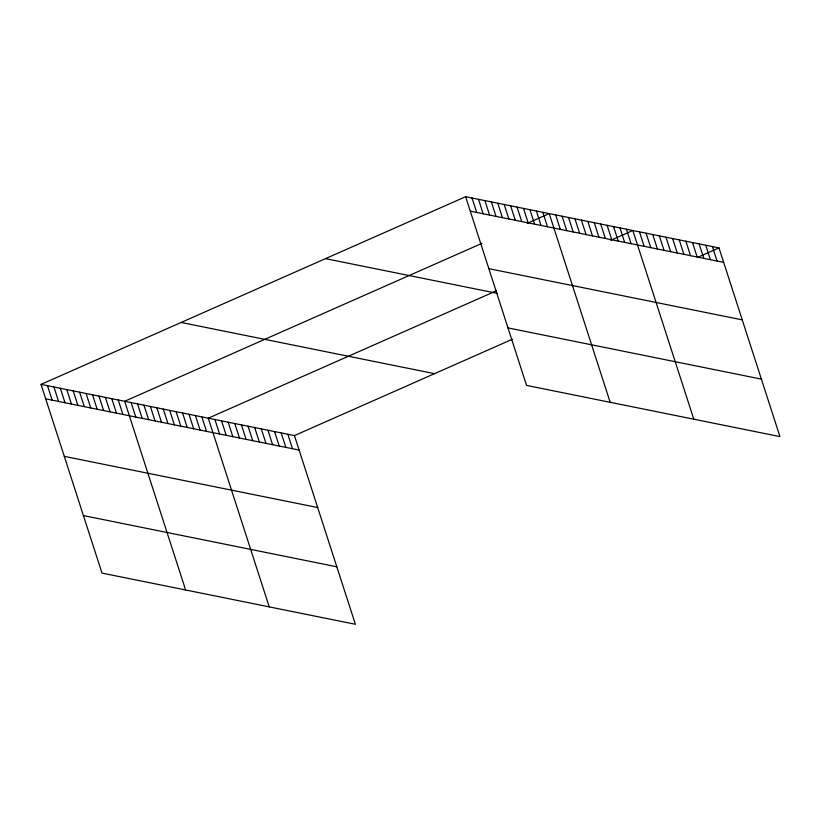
<?xml version="1.0" encoding="UTF-8"?>
<svg xmlns="http://www.w3.org/2000/svg" width="821" height="821" viewBox="0 0 821 821"><rect width="100%" height="100%" fill="white"/><g stroke="black" fill="none" stroke-linecap="round" stroke-linejoin="round"><path stroke-width="1.23" d="M41.05 384.392L294.441 435.592L355.39 624.288L101.999 573.089L41.05 384.392L465.61 196.712L719.001 247.911L779.95 436.608L526.559 385.408L465.61 196.712M482.071 243.293L124.669 401.284L185.618 589.981M527.236 223.333L549.228 213.604L610.177 402.3M496.223 290.901L208.288 418.187L269.237 606.883M610.855 240.235L632.847 230.506L693.796 419.203M294.441 435.592L512.191 339.34M698.158 257.127L719.001 247.911M470.289 211.171L723.681 262.381M488.854 268.672L742.246 319.872M325.506 258.646L497.167 293.333M507.994 327.907L761.375 379.117M181.154 322.458L434.545 373.658M45.719 398.852L299.111 450.062M64.295 456.353L317.686 507.552M83.424 515.588L336.815 566.798M712.371 246.577L717.051 261.047M705.752 245.233L710.422 259.703M699.123 243.899L703.792 258.369M692.493 242.554L697.162 257.024M685.863 241.22L690.543 255.69M679.244 239.876L683.914 254.346M672.615 238.542L677.284 253.012M665.985 237.197L670.654 251.667M659.355 235.863L664.035 250.333M652.736 234.519L657.405 248.989M646.106 233.185L650.776 247.655M639.477 231.84L644.146 246.31M626.423 229.203L631.092 243.673M619.988 227.91L624.658 242.369M613.554 226.606L618.223 241.076M607.119 225.303L611.799 239.773M600.685 224.01L605.364 238.47M594.26 222.707L598.93 237.177M587.826 221.403L592.495 235.873M581.391 220.11L586.061 234.57M574.957 218.807L579.636 233.277M568.532 217.503L573.202 231.974M562.098 216.21L566.767 230.67M555.663 214.907L560.333 229.377M542.804 212.311L547.474 226.77M536.37 211.007L541.039 225.477M529.935 209.704L534.604 224.174M523.5 208.411L528.18 222.871M517.076 207.108L521.745 221.578M510.641 205.804L515.311 220.274M504.207 204.511L508.876 218.971M497.772 203.208L502.452 217.678M491.338 201.904L496.017 216.375M484.913 200.611L489.583 215.071M478.479 199.308L483.148 213.778M472.044 198.005L476.714 212.475M287.812 434.258L292.481 448.728M281.182 432.913L285.862 447.383M274.563 431.579L279.232 446.049M267.933 430.235L272.603 444.705M261.304 428.901L265.973 443.371M254.674 427.556L259.354 442.026M248.055 426.222L252.724 440.692M241.425 424.878L246.095 439.348M234.796 423.544L239.465 438.014M228.166 422.199L232.846 436.669M221.537 420.865L226.216 435.335M214.917 419.521L219.587 433.991M201.853 416.883L206.523 431.353M195.419 415.59L200.098 430.05M188.994 414.287L193.664 428.757M182.56 412.984L187.229 427.454M176.125 411.69L180.794 426.15M169.69 410.387L174.37 424.857M163.266 409.084L167.936 423.554M156.832 407.791L161.501 422.251M150.397 406.487L155.066 420.957M143.962 405.184L148.642 419.654M137.538 403.891L142.207 418.351M131.103 402.588L135.773 417.058M118.234 399.991L122.914 414.451M111.8 398.688L116.479 413.158M105.375 397.385L110.045 411.855M98.941 396.091L103.61 410.551M92.506 394.788L97.176 409.258M86.072 393.485L90.751 407.955M79.647 392.192L84.317 406.652M73.213 390.888L77.882 405.358M66.778 389.585L71.448 404.055M60.344 388.292L65.023 402.752M53.919 386.989L58.589 401.459M47.485 385.685L52.154 400.155"/></g></svg>
